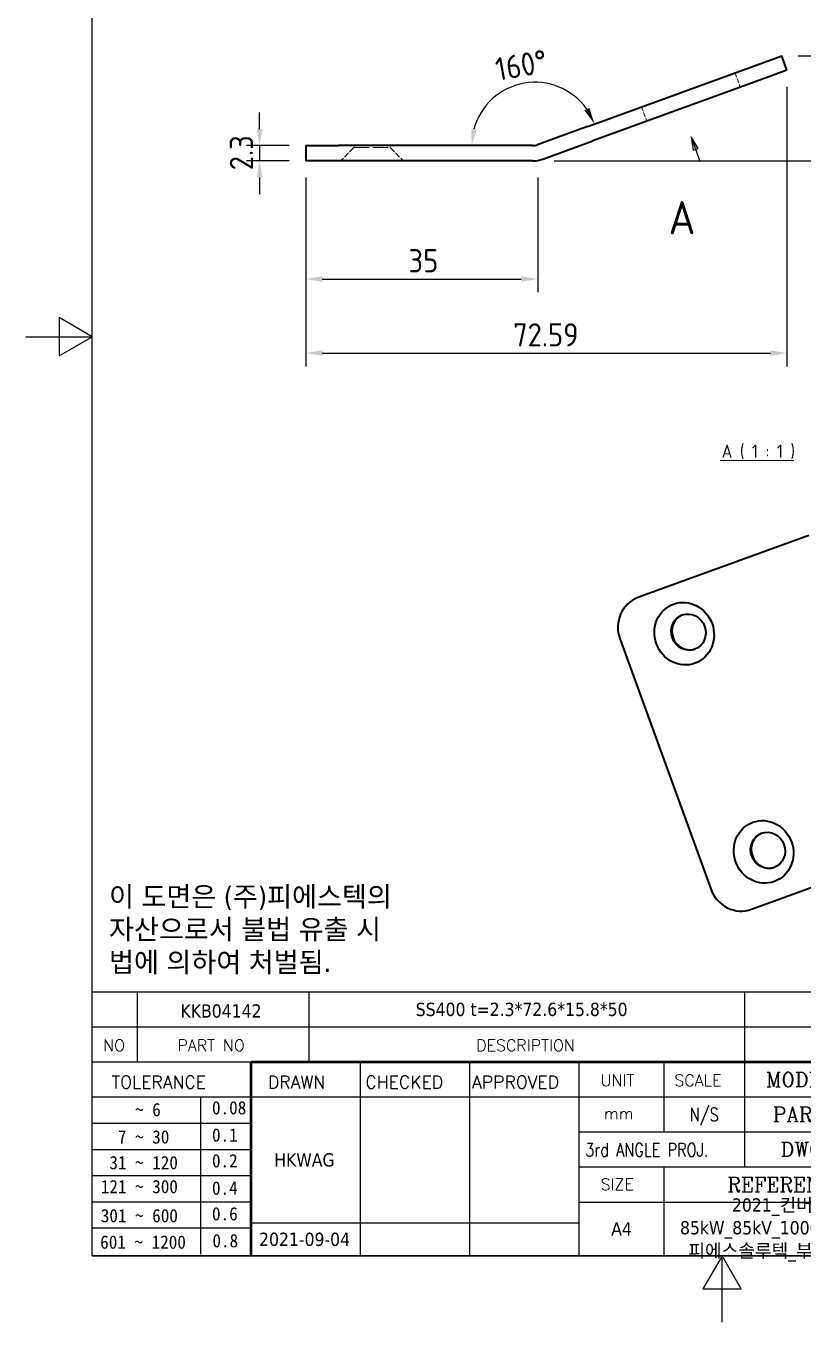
# Model space of a CAD drawing. Header units: millimetres. Extents: x 0 to 210, y 0 to 297.
# Drawn here: x 0 to 117.2, y 0 to 195.4 of the extents above; entities that cross this region are included whole.
import ezdxf
from ezdxf.enums import TextEntityAlignment as Align

# ---------------------------------------------------------------- set-up
doc = ezdxf.new("R2010")
doc.units = ezdxf.units.MM
doc.linetypes.add('CHAIN', pattern=[0.35429999999999995, 0.2362, -0.0295, 0.0591, -0.0295])
doc.linetypes.add('DASHED', pattern=[0.2067, 0.1654, -0.0413])
doc.layers.get('0').update_dxf_attribs({"color": 3, "lineweight": 25})
for name, color, linetype, lineweight in [('가려진 것(ISO)', 2, 'DASHED', 18), ('가시적인 것(ISO)', 3, 'Continuous', 40), ('경계(ISO)', 7, 'Continuous', 25), ('기호(ISO)', 5, 'Continuous', 25), ('단면선(ISO)', 7, 'CHAIN', 25), ('스케치 형상(ISO)', 3, 'Continuous', 25), ('제목(ISO)', 5, 'Continuous', 50), ('치수(ISO)', 2, 'Continuous', 25)]:
    doc.layers.add(name, color=color, linetype=linetype, lineweight=lineweight)
doc.styles.add('HAN_291', font='')
doc.styles.add('RC_284', font='ROMANC.shx')
doc.styles.add('RC_287', font='ROMANC.shx')
doc.styles.add('RC_292', font='ROMANC.shx')
doc.styles.add('문자 텍스트_PSTEK_POSCO', font='isocp.shx')
doc.styles.add('부품번호텍스트_PSTEK_POSCO', font='isocp.shx')
doc.styles.add('치수 텍스트_PSTEK_POSCO', font='isocp.shx')
doc.styles.add('텍스트 스타일198', font='tahoma.ttf')
doc.styles.add('텍스트 스타일333', font='ROMANC.shx', dxfattribs={"width": 0.800000011920929})
doc.styles.add('텍스트 스타일466', font='isocp.shx')
doc.styles.get('HAN_291').set_extended_font_data('GulimChe')
doc.dimstyles.new('치수_PSTEK_POSCO', dxfattribs={"dimtxt": 3.5, "dimasz": 2.5, "dimexe": 2, "dimexo": 2.5, "dimgap": 1, "dimtad": 1, "dimrnd": 1e-08, "dimdsep": 46, "dimtxsty": '치수 텍스트_PSTEK_POSCO', "dimcen": 0.09, "dimdle": 10, "dimclrd": 7, "dimclre": 7, "dimclrt": 2, "dimadec": 1, "dimazin": 2, "dimtfac": 1, "dimtmove": 0, "dimatfit": 3, "dimfxl": 0, "dimtolj": 1, "dimlwd": -1, "dimlwe": -1, "dimarcsym": 0})

# ---------------------------------------------------------------- blocks, each defined once
blk = doc.blocks.new('경계 Default Border')
at = {"layer": '경계(ISO)', "flags": 128}
for points in [[(10, 10), (10, 287.0000076293945), (200, 287.0000076293945), (200, 10), (10, 10)], [(0, 148.5000038146973), (10, 148.5000038146973), (5, 151.3867473602295), (5, 145.6132507324219), (10, 148.5000038146973)], [(105, 0), (105, 10), (102.1132469177246, 5), (107.8867530822754, 5), (105, 10)]]:
    blk.add_lwpolyline(points, dxfattribs=at)
blk = doc.blocks.new('제목 블록 PSTEK')
at = {"color": 180}
for p, q in [((182.475792979055, 11.79100474011392), (182.4757929790549, 51.56524660363496)), ((182.4757929790549, 51.56524660363496), (372.4757929537551, 51.56524660363496)), ((189.2651435055721, 51.56524660363496), (189.2651435055722, 41.00524660363494)), ((215.2152739891528, 41.00524660363494), (215.2152739891528, 51.56524660363496)), ((280.8758854511282, 51.56524660363496), (280.8758854511282, 41.00524660363494)), ((182.475792979055, 46.2852466036349), (372.4757929537551, 46.28524660363492)), ((182.475792979055, 41.00524660363493), (206.451475290024, 41.00524660363493)), ((222.9401812389276, 11.79100474011392), (222.9401812389276, 41.00524660363494)), ((239.4288871878316, 11.79100474011392), (239.4288871878316, 41.00524660363494)), ((255.9175931367356, 11.79100474011392), (255.9175931367356, 41.00524660363494)), ((268.6918866058747, 41.00524660363494), (268.6918866058747, 30.44524660363498)), ((280.8758854511282, 41.00524660363494), (280.8758854511282, 25.16524660363502)), ((182.475792979055, 35.72524660363497), (206.451475290024, 35.72524660363497)), ((198.8621818849491, 12.02524660363491), (198.8621818849491, 35.72524660363497)), ((206.451475290024, 35.72524660363497), (372.4757929537551, 35.72524660363497)), ((182.475792979055, 31.77524660363492), (206.451475290024, 31.77524660363492)), ((255.917593136736, 30.44524660363498), (372.4757929537552, 30.44524660363501)), ((182.475792979055, 27.82524660363487), (206.451475290024, 27.82524660363487)), ((182.475792979055, 23.87524660363505), (206.451475290024, 23.87524660363505)), ((255.9175931367359, 25.16524660363502), (372.4757929537552, 25.165246603635)), ((268.6918866058744, 25.16524660363502), (268.6918866058744, 11.79100474011392)), ((182.475792979055, 19.92524660363478), (206.451475290024, 19.92524660363478)), ((255.9175931367359, 19.88524660363481), (310.0881549537553, 19.88524660363481)), ((182.475792979055, 15.97524660363496), (206.451475290024, 15.97524660363496)), ((206.451475290024, 16.74100474011396), (255.9175931367359, 16.74100474011396)), ((182.475792979055, 11.79100474011392), (372.4757929537551, 11.79100474011389))]:
    blk.add_line(p, q, dxfattribs=at)
at = {"color": 7, "lineweight": 50}
for p, q in [((206.4514752900237, 11.79100474011392), (206.4514752900237, 41.00524660363494)), ((206.451475290024, 41.00524660363494), (372.4757929537551, 41.00524660363496))]:
    blk.add_line(p, q, dxfattribs=at)
at = {"layer": '제목(ISO)', "lineweight": 18}
blk.add_line((182.475792979055, 35.72500474011393), (182.475792979055, 11.79100474011392), dxfattribs=at)
at = {"color": 2}
for s, height, style, p in [('NO', 1.742399930953979, 'RC_284', (184.135398793432, 42.62317362549192)), ('PART NO', 1.742399930953979, 'RC_284', (195.3359407378685, 42.62317362549192)), ('DESCRIPTION', 1.742399930953979, 'RC_284', (240.4025565652523, 42.62317362549192)), ('UNIT', 1.742399930953979, 'RC_284', (259.1652673287452, 37.34317362549218)), ('SCALE', 1.742399930953979, 'RC_284', (270.2934779252897, 37.34317362549218)), ('MODEL NAME', 2.178000062704086, 'RC_292', (284.096330289083, 37.25462520371384)), (' TOLERANCE', 1.899999976158142, 'RC_287', (184.0872874387979, 37.00893196870329)), ('DRAWN', 1.899999976158142, 'RC_287', (208.9766620976279, 37.00893196870329)), ('CHECKED', 1.899999976158142, 'RC_287', (223.6856844514997, 37.00893196870329)), ('APPROVED', 1.899999976158142, 'RC_287', (239.7795453577791, 37.00893196870329)), ('    ~ 6', 2.000000029802322, 'HAN_291', (183.7721304966814, 32.8176515608431)), ('0.08', 2.000000029802322, 'HAN_291', (200.5467345600617, 33.09873600004101)), ('mm', 1.742399930953979, 'RC_284', (259.6505418159997, 32.3543089683787)), ('PART NAME', 2.178000062704086, 'RC_292', (285.1416959765849, 32.03045329421792)), ('  7 ~ 30', 2.000000029802322, 'HAN_291', (183.7721304966814, 28.70538114822415)), ('0.1', 2.000000029802322, 'HAN_291', (200.5467345600617, 28.98646558742206)), (' DWG NO.', 2.178000062704086, 'RC_292', (284.8124284083233, 26.75045329421772)), (' 31 ~ 120', 2.000000029802322, 'HAN_291', (183.7721304966814, 24.82628181916237)), ('0.2', 2.000000029802322, 'HAN_291', (200.5467345600617, 25.10736625836028)), ('REFERENCE', 2.178000062704086, 'RC_292', (278.2741065029841, 21.43214925458022)), ('121 ~ 300', 2.000000029802322, 'HAN_291', (183.7721304966814, 21.21401206133254)), ('0.4', 2.000000029802322, 'HAN_291', (200.5467345600617, 20.99509650053045)), ('SIZE', 1.742399930953979, 'RC_284', (259.1652673287452, 21.69497768947366)), ('301 ~ 600', 2.000000029802322, 'HAN_291', (183.7721304966814, 16.83491273227077)), ('0.6', 2.000000029802322, 'HAN_291', (200.5467345600617, 17.11599717146868)), ('601 ~ 1200', 2.000000029802322, 'HAN_291', (183.6802025156883, 12.84759660881125)), ('0.8', 2.000000029802322, 'HAN_291', (200.6097246063884, 13.05732192299702))]:
    blk.add_text(s, height=height, dxfattribs=dict(at, style=style)).set_placement(p)
at = {"color": 7, "style": '텍스트 스타일333', "width": 0.7999999523162842}
blk.add_text('N/S', height=2.000000029802322, dxfattribs=at).set_placement((274.7838860285014, 33.08524660363496), align=Align.MIDDLE_CENTER)
at = {"color": 2, "style": '텍스트 스타일333', "width": 0.7999999523162842}
blk.add_text('3rd ANGLE PROJ.', height=2.000000029802322, dxfattribs=at).set_placement((256.8430306642954, 26.76148381654429))
at = {"layer": '제목(ISO)', "color": 7, "style": '텍스트 스타일198'}
for tag, p in [('부품_번호_001', (195.7950737854893, 47.68004260673702)), ('설명_001', (231.2774254979544, 47.92245856837096)), ('재질_001', (291.700959055687, 47.92591818687281)), ("3._Q'TY_001", (312.7582242365873, 47.92524659519486)), ('질량\\P3;_001', (350.3046145979153, 48.1643332325385)), ('1._MODEL_NAME_001', (326.0176446881414, 37.52172745615292)), ('설계자_001', (209.9396160013646, 25.23446884679021)), ('부품_번호_001', (334.4543140387212, 26.8052465951949)), ('프로젝트_001', (278.9744245225954, 18.43818283951269)), ('시트_크기_001', (260.7634369704525, 14.8381256569732)), ('프로젝트_002', (271.1389644161678, 15.01430360086118)), ('작성_날짜_001', (207.6508315629738, 13.26600473167383)), ('프로젝트_003', (272.3954135944161, 11.55047762554502))]:
    blk.add_attdef(tag, p, '', height=2.000000029802322, dxfattribs=at)
for tag, p in [('4._COLOR', (327.6805273250926, 48.92524660363493)), ('제목', (341.3354979047842, 33.12134217879078)), ('점검자', (231.1845342133799, 26.23312567187446)), ('엔지니어링_승인자', (247.673240162284, 26.23312567187446)), ('점검_날짜', (231.1845342133799, 14.26600474011394)), ('엔지니어링_승인_날짜', (247.6732401622839, 14.26600474011394))]:
    blk.add_attdef(tag, text='', height=2.000000029802322, dxfattribs=at).set_placement(p, align=Align.MIDDLE_CENTER)
blk = doc.blocks.new('*D23')
at = {"layer": 'Defpoints', "color": 0, "transparency": 16777216}
for p in [(42.20444524035066, 175.0162381407472), (77.20444524035064, 175.0162381407472), (77.20444524035064, 157.2080719857692)]:
    blk.add_point(p, dxfattribs=at)
at = {"layer": '치수(ISO)', "color": 7, "transparency": 16777216}
for p, q in [((42.20444524035066, 172.5162381407472), (42.20444524035066, 155.2080719857692)), ((77.20444524035064, 172.5162381407472), (77.20444524035064, 155.2080719857692)), ((44.70444524035066, 157.2080719857692), (74.70444524035064, 157.2080719857692))]:
    blk.add_line(p, q, dxfattribs=at)
for points in [[(44.70444524035066, 157.6247386524358), (44.70444524035066, 156.7914053191025), (42.20444524035066, 157.2080719857692)], [(74.70444524035064, 157.6247386524358), (74.70444524035064, 156.7914053191025), (77.20444524035064, 157.2080719857692)]]:
    blk.add_solid(points, dxfattribs=at)
at = {"layer": '치수(ISO)', "color": 2, "transparency": 16777216, "insert": (57.70695786693536, 159.9580719857692), "char_height": 3.5, "attachment_point": 4, "style": '치수 텍스트_PSTEK_POSCO'}
blk.add_mtext('\\A1;35', dxfattribs=at)
blk = doc.blocks.new('*D24')
at = {"layer": 'Defpoints', "color": 0, "transparency": 16777216}
for p in [(114.792150071787, 188.697043873774), (42.20444524035066, 175.0162381407472), (114.792150071787, 146.0455457081691)]:
    blk.add_point(p, dxfattribs=at)
at = {"layer": '치수(ISO)', "color": 7, "transparency": 16777216}
for p, q in [((114.792150071787, 186.197043873774), (114.792150071787, 144.0455457081691)), ((42.20444524035066, 172.5162381407472), (42.20444524035066, 144.0455457081691)), ((44.70444524035066, 146.0455457081691), (112.292150071787, 146.0455457081691))]:
    blk.add_line(p, q, dxfattribs=at)
for points in [[(44.70444524035066, 146.4622123748357), (44.70444524035066, 145.6288790415024), (42.20444524035066, 146.0455457081691)], [(112.292150071787, 146.4622123748357), (112.292150071787, 145.6288790415024), (114.792150071787, 146.0455457081691)]]:
    blk.add_solid(points, dxfattribs=at)
at = {"layer": '치수(ISO)', "color": 2, "transparency": 16777216, "insert": (73.47300906781577, 148.795890196358), "char_height": 3.5, "attachment_point": 4, "style": '치수 텍스트_PSTEK_POSCO'}
blk.add_mtext('\\A1;72.59', dxfattribs=at)
blk = doc.blocks.new('*D25')
at = {"layer": 'Defpoints', "color": 0, "transparency": 16777216}
for p in [(114.0055037421379, 190.8583369015816), (138.7196754950592, 190.8583369015816), (77.20444524035064, 175.0162381407472)]:
    blk.add_point(p, dxfattribs=at)
at = {"layer": '치수(ISO)', "color": 7, "transparency": 16777216}
for p, q in [((116.5055037421379, 190.8583369015816), (140.7196754950592, 190.8583369015816)), ((138.7196754950592, 177.5162381407472), (138.7196754950592, 188.3583369015816)), ((79.70444524035064, 175.0162381407472), (140.7196754950592, 175.0162381407472))]:
    blk.add_line(p, q, dxfattribs=at)
for points in [[(138.3030088283926, 188.3583369015816), (139.1363421617259, 188.3583369015816), (138.7196754950592, 190.8583369015816)], [(138.3030088283926, 177.5162381407472), (139.1363421617259, 177.5162381407472), (138.7196754950592, 175.0162381407472)]]:
    blk.add_solid(points, dxfattribs=at)
at = {"layer": '치수(ISO)', "color": 2, "transparency": 16777216, "insert": (135.9696754950592, 178.2122875211644), "char_height": 3.5, "attachment_point": 4, "rotation": 90, "style": '치수 텍스트_PSTEK_POSCO'}
blk.add_mtext('\\A1;15.84', dxfattribs=at)
blk = doc.blocks.new('*D26')
at = {"layer": 'Defpoints', "color": 0, "transparency": 16777216}
for p in [(79.53766231556395, 186.4643641196611), (84.7055684362587, 180.1940325843161), (74.29889318472112, 177.3162381407472), (76.79889318472112, 177.3162381407472)]:
    blk.add_point(p, dxfattribs=at)
at = {"layer": '치수(ISO)', "color": 7, "transparency": 16777216}
blk.add_arc((76.79889318472112, 177.3162381407472), 9.549296585515453, 35.04317053207765, 164.9568294679222, dxfattribs=at)
for points in [[(84.98660519001774, 182.9919164403658), (84.24757451180804, 182.6068474840614), (85.77229671982607, 180.5822899275845)], [(67.98992734119132, 179.7401856450431), (67.16376432671775, 179.8492687232927), (67.24959659920566, 177.3162381407472)]]:
    blk.add_solid(points, dxfattribs=at)
at = {"layer": '치수(ISO)', "color": 2, "transparency": 16777216, "insert": (70.87163289696426, 188.7601352907417), "char_height": 3.5, "attachment_point": 4, "rotation": 10.000000000000043, "style": '치수 텍스트_PSTEK_POSCO'}
blk.add_mtext('\\A1;160°', dxfattribs=at)
blk = doc.blocks.new('*D27')
at = {"layer": 'Defpoints', "color": 0, "transparency": 16777216}
for p in [(42.20444524035066, 177.3162381407472), (35.25507356119208, 175.0162381407472), (42.20444524035066, 175.0162381407472)]:
    blk.add_point(p, dxfattribs=at)
at = {"layer": '치수(ISO)', "color": 7, "transparency": 16777216}
for p, q in [((35.25507356119208, 179.8162381407472), (35.25507356119208, 182.3162381407472)), ((39.70444524035066, 177.3162381407472), (33.25507356119208, 177.3162381407472)), ((35.25507356119208, 177.3162381407472), (35.25507356119208, 175.0162381407472)), ((39.70444524035066, 175.0162381407472), (33.25507356119208, 175.0162381407472)), ((35.25507356119208, 172.5162381407472), (35.25507356119208, 170.0162381407472))]:
    blk.add_line(p, q, dxfattribs=at)
for points in [[(34.83840689452542, 179.8162381407472), (35.67174022785875, 179.8162381407472), (35.25507356119208, 177.3162381407472)], [(34.83840689452541, 172.5162381407472), (35.67174022785874, 172.5162381407472), (35.25507356119208, 175.0162381407472)]]:
    blk.add_solid(points, dxfattribs=at)
at = {"layer": '치수(ISO)', "color": 2, "transparency": 16777216, "insert": (32.50472907300308, 173.599311790954), "char_height": 3.5, "attachment_point": 4, "rotation": 90, "style": '치수 텍스트_PSTEK_POSCO'}
blk.add_mtext('\\A1;2.3', dxfattribs=at)
blk = doc.blocks.new('2dTransSection0')
at = {"layer": '단면선(ISO)', "linetype": 'Continuous'}
for p, q in [((101.0321458659272, 176.7644209041976), (100.3481055792759, 178.6438061457694)), ((101.4080229142416, 176.9012289615279), (100.3481055792759, 178.6438061457694)), ((100.3481055792759, 178.6438061457694), (100.6562688176129, 176.6276128468674)), ((100.6562688176129, 176.6276128468674), (101.4080229142416, 176.9012289615279)), ((101.7161861525786, 174.8850356626258), (101.0321458659272, 176.7644209041976))]:
    blk.add_line(p, q, dxfattribs=at)
at = {"layer": '단면선(ISO)', "linetype": 'Continuous', "flags": 128}
blk.add_lwpolyline([(101.4080223684407, 176.9012288568425), (100.348106349001, 178.6438061116147), (100.6562695150471, 176.6276131389546), (101.4080223684407, 176.9012288568425)], dxfattribs=at)
at = {"layer": '단면선(ISO)'}
blk.add_solid([(101.4080223684407, 176.9012288568425), (100.348106349001, 178.6438061116147), (100.6562695150471, 176.6276131389546), (101.4080223684407, 176.9012288568425)], dxfattribs=at)
at = {"layer": '단면선(ISO)', "insert": (96.94283709904198, 163.9543179095551), "char_height": 5, "attachment_point": 7, "style": '부품번호텍스트_PSTEK_POSCO'}
blk.add_mtext('A', dxfattribs=at)

msp = doc.modelspace()

# ---------------------------------------------------------------- linework, layer by layer
at = {"layer": '가려진 것(ISO)', "ltscale": 4.380702018737793}
for p, q in [((106.9578090862436, 188.293185826639), (107.7444554158927, 186.1318927988314)), ((92.86241977445502, 183.162883676754), (93.64906610410407, 181.0015906489464))]:
    msp.add_line(p, q, dxfattribs=at)
at = {"layer": '가려진 것(ISO)', "ltscale": 5.387195587158203}
for p, q in [((49.45444524035064, 177.0162381407472), (47.45444524035065, 175.0162381407472)), ((54.95444524035065, 177.0162381407472), (56.95444524035065, 175.0162381407472))]:
    msp.add_line(p, q, dxfattribs=at)
at = {"layer": '가려진 것(ISO)', "ltscale": 0.571308970451355}
for p, q in [((49.45444524035065, 177.3162381407472), (49.45444524035065, 177.0162381407472)), ((54.95444524035065, 177.3162381407472), (54.95444524035065, 177.0162381407472))]:
    msp.add_line(p, q, dxfattribs=at)
at = {"layer": '가려진 것(ISO)', "ltscale": 13.93223667144775}
msp.add_line((49.45444524035064, 177.0162381407472), (54.95444524035065, 177.0162381407472), dxfattribs=at)
at = {"layer": '가시적인 것(ISO)'}
for p, q in [((86.80678501429092, 180.9588128744666), (111.4082572162407, 189.9130164751037)), ((111.4082572162406, 189.9130164751036), (114.0055037421379, 190.8583369015815)), ((114.792150071787, 188.697043873774), (114.005503742138, 190.8583369015816)), ((112.1949035458897, 187.7517234472961), (87.59343134393994, 178.7975198466589)), ((114.792150071787, 188.697043873774), (112.1949035458897, 187.7517234472961)), ((84.70556843625869, 180.1940325843161), (77.17998745874074, 177.4549451129396)), ((84.70556843625869, 180.1940325843161), (86.80678501429091, 180.9588128744666)), ((77.96663378838977, 175.2936520851321), (85.49221476590773, 178.0327395565085)), ((87.59343134393994, 178.7975198466589), (85.49221476590772, 178.0327395565085)), ((42.20444524035065, 177.3162381407472), (47.20444524035065, 177.3162381407472)), ((42.20444524035065, 177.3162381407472), (42.20444524035065, 175.0162381407472)), ((76.39334112909171, 177.3162381407472), (47.20444524035065, 177.3162381407472)), ((47.20444524035065, 175.0162381407472), (42.20444524035066, 175.0162381407472)), ((76.39334112909171, 175.0162381407472), (47.20444524035065, 175.0162381407472)), ((118.0921226362779, 118.5760762883559), (92.3176789437079, 109.194945979534)), ((89.6126685525276, 102.8895138513916), (103.2934742854992, 65.30180901993518)), ((109.4186861099225, 62.21031494021354), (135.1931298024925, 71.59144524903542))]:
    msp.add_line(p, q, dxfattribs=at)
for centre, radius, start, end in [((76.39334112909171, 179.6162381407472), 2.299999999999993, 270.0000000000002, 290.0000000000001), ((76.3933411290917, 179.6162381407472), 4.600000000000017, 269.9999999999999, 289.9999999999999)]:
    msp.add_arc(centre, radius, start, end, dxfattribs=at)
for centre, major_axis, ratio, start_param, end_param in [((94.02777966032936, 104.496482875602), (-1.710100716621457, 4.698463103932051), 0.9396926207863148, 0, 1.570796326794829), ((100.0371468775793, 104.0232692382578), (-0.9405553941425228, 2.584154707162367), 0.9396926207863145, 0.0198542262338492, 3.121738427355948), ((112.0078518939295, 71.13402751073345), (-0.9405553941425213, 2.584154707162364), 0.9396926207863147, 0.0198542262338505, 3.121738427355943), ((107.708585393301, 66.90877804414558), (1.710100716621456, -4.698463103932054), 0.9396926207863144, 4.712388980384695, 6.283185307179665)]:
    msp.add_ellipse(centre, major_axis=major_axis, ratio=ratio, start_param=start_param, end_param=end_param, dxfattribs=at)
for centre, major_axis in [((99.29794112644186, 103.7542203478464), (-1.624595680790383, 4.463539948735447)), ((99.94072873612657, 103.9881759047259), (0.9405553941418008, -2.584154707162627)), ((111.2686461427921, 70.86497862032202), (-1.624595680790383, 4.463539948735447)), ((111.9114337524768, 71.09893417720153), (0.9405553941418008, -2.584154707162627))]:
    msp.add_ellipse(centre, major_axis=major_axis, ratio=0.9396926207863147, dxfattribs=at)
at = {"layer": '기호(ISO)', "color": 7, "lineweight": 18}
msp.add_line((104.7342263677105, 129.8454461024292), (115.8450733640179, 129.8454461024292), dxfattribs=at)
at = {"layer": '스케치 형상(ISO)', "color": 1, "linetype": 'DASHED', "ltscale": 1.544807195663452}
for p in [(76.39334112909171, 175.0162381407472), (77.96663378838979, 175.2936520851321)]:
    msp.add_line(p, (77.20444524035064, 175.0162381407472), dxfattribs=at)

# ---------------------------------------------------------------- block references
msp.add_blockref('경계 Default Border', (0, 0))
ref = msp.add_blockref('제목 블록 PSTEK', (-172.4757929537552, -1.791004740113895))
ref.add_attrib('설계자_001', 'HKWAG', (37.4638230476094, 23.44346410667632), dxfattribs={"layer": '제목(ISO)', "color": 7, "height": 2.000000029802322, "style": '텍스트 스타일198'})
ref.add_attrib('프로젝트_001', '2021_컨버터_DC', (106.4986315688402, 16.64717809939879), dxfattribs={"layer": '제목(ISO)', "color": 7, "height": 2.000000029802322, "style": '텍스트 스타일198'})
ref.add_attrib('시트_크기_001', 'A4', (88.28764401669724, 13.04712091685931), dxfattribs={"layer": '제목(ISO)', "color": 7, "height": 2.000000029802322, "style": '텍스트 스타일198'})
ref.add_attrib('작성_날짜_001', '2021-09-04', (35.1750386092186, 11.47499999155994), dxfattribs={"layer": '제목(ISO)', "color": 7, "height": 2.000000029802322, "style": '텍스트 스타일198'})
ref.add_attrib('설명_001', 'SS400 t=2.3*72.6*15.8*50', (58.80163254419926, 46.13145382825707), dxfattribs={"layer": '제목(ISO)', "color": 7, "height": 2.000000029802322, "style": '텍스트 스타일198'})
ref.add_attrib('부품_번호_001', 'KKB04142', (23.31928083173409, 45.88903786662313), dxfattribs={"layer": '제목(ISO)', "color": 7, "height": 2.000000029802322, "style": '텍스트 스타일198'})
ref.add_attrib('프로젝트_002', '85kW_85kV_1000mA 집진기_', (98.66317146241258, 13.22329886074729), dxfattribs={"layer": '제목(ISO)', "color": 7, "height": 2.000000029802322, "style": '텍스트 스타일198'})
ref.add_attrib('프로젝트_003', '피에스솔루텍_부산패션단지', (99.91962064066094, 9.759472885431132), dxfattribs={"layer": '제목(ISO)', "color": 7, "height": 2.000000029802322, "style": '텍스트 스타일198'})
at = {"layer": '단면선(ISO)'}
msp.add_blockref('2dTransSection0', (0, 0), dxfattribs=at)

# ---------------------------------------------------------------- texts
at = {"layer": '기호(ISO)', "color": 7, "insert": (104.9438269074112, 130.0666022339054), "char_height": 2.000000029802322, "attachment_point": 7, "style": '텍스트 스타일466'}
msp.add_mtext('A ( 1 : 1 )', dxfattribs=at)
at = {"layer": '기호(ISO)', "color": 7, "insert": (12.5345017592702, 59.03223318725009), "char_height": 3.00000011920929, "width": 60.84077827472761, "attachment_point": 4, "line_spacing_factor": 0.9878842234611511, "style": '문자 텍스트_PSTEK_POSCO'}
msp.add_mtext('{\\fTahoma|b0|i0;\\H3.0000;이 도면은 (주)피에스텍의\\P자산으로서 불법 유출 시 \\P법에 의하여 처벌됨.}', dxfattribs=at)

# ---------------------------------------------------------------- dimensions: what is measured, and where the dimension line sits
at = {"layer": '치수(ISO)', "color": 7}
dim = msp.add_angular_dim_3p(base=(79.53766231556395, 186.4643641196611), center=(76.79889318472112, 177.3162381407472), p1=(84.7055684362587, 180.1940325843161), p2=(74.29889318472112, 177.3162381407472), dimstyle='치수_PSTEK_POSCO', override={"dimse1": 1, "dimse2": 1, "dimadec": 1, "dimtp": 0, "dimtm": -0, "dimtdec": 2}, dxfattribs=at)
dim.commit()
dim.dimension.update_dxf_attribs({"geometry": '*D26', "text_midpoint": (75.14067523464531, 186.7204594539758), "dimtype": 165})
for base, p1, p2, angle, override, picture, middle in [((138.7196754950592, 190.8583369015816), (77.20444524035064, 175.0162381407472), (114.0055037421379, 190.8583369015816), 90, {"dimdec": 2, "dimtp": 0, "dimtm": -0, "dimtdec": 2, "dimtofl": 0, "dimatfit": 1}, '*D25', (138.7196754950592, 182.9372875211644)), ((114.792150071787, 146.0455457081691), (42.20444524035066, 175.0162381407472), (114.792150071787, 188.697043873774), 180, {"dimdec": 2, "dimtp": 0, "dimtm": -0, "dimtdec": 2, "dimtofl": 0, "dimatfit": 1}, '*D24', (78.49829765606884, 146.0455457081691)), ((35.25507356119208, 175.0162381407472), (42.20444524035066, 177.3162381407472), (42.20444524035066, 175.0162381407472), 90, {"dimdec": 2, "dimtp": 0, "dimtm": -0, "dimtdec": 2, "dimtofl": 1, "dimatfit": 1}, '*D27', (35.25507356119206, 176.1662381407472)), ((77.20444524035064, 157.2080719857692), (42.20444524035066, 175.0162381407472), (77.20444524035064, 175.0162381407472), 180, {"dimdec": 2, "dimtp": 0, "dimtm": -0, "dimtdec": 2, "dimtofl": 0, "dimatfit": 1}, '*D23', (59.70444524035065, 157.2080719857692))]:
    dim = msp.add_linear_dim(base=base, p1=p1, p2=p2, angle=angle, dimstyle='치수_PSTEK_POSCO', override=override, dxfattribs=at)
    dim.commit()
    dim.dimension.update_dxf_attribs({"geometry": picture, "text_midpoint": middle, "dimtype": 160})

doc.saveas('drawing.dxf')
